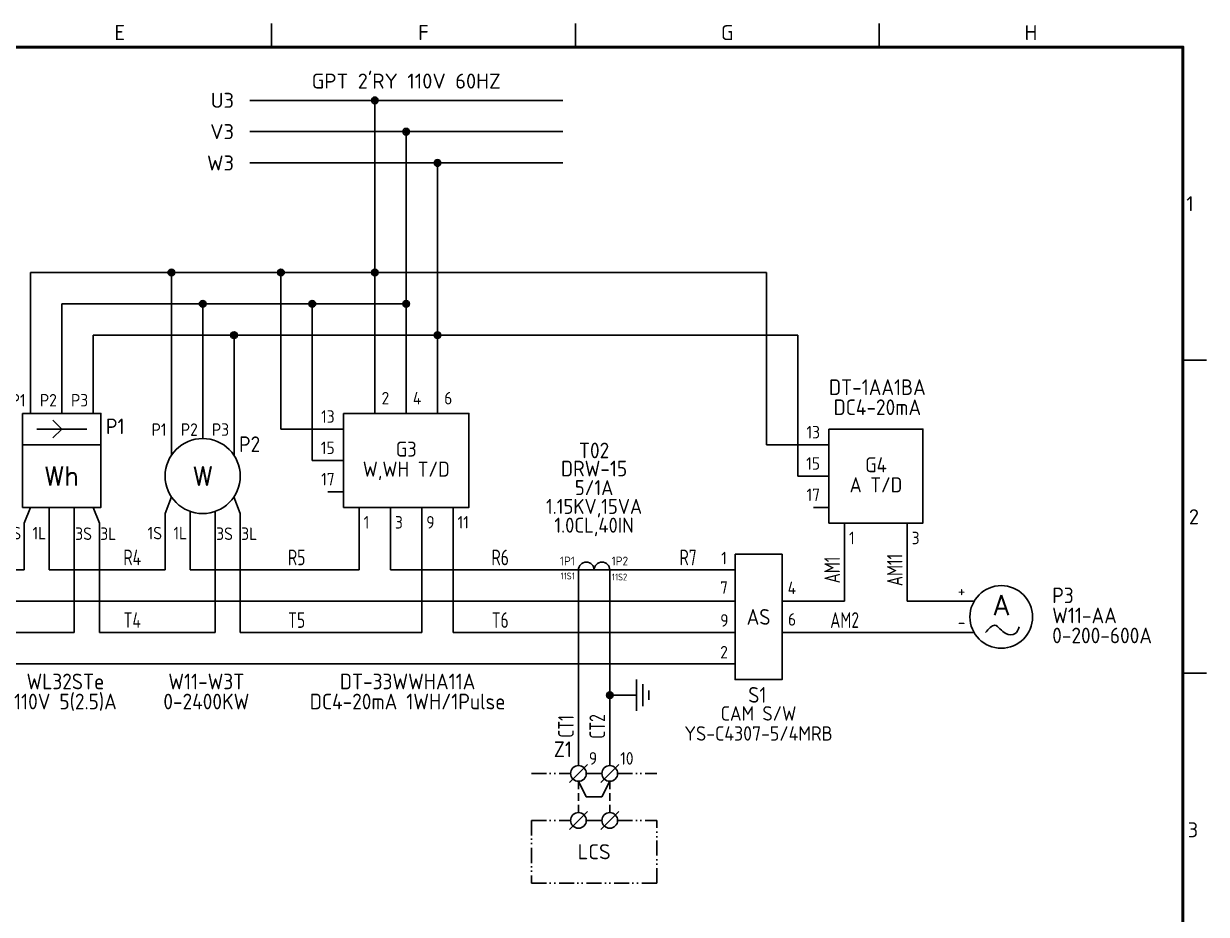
# Model space of a CAD drawing. Header units: millimetres. Extents: x 0 to 556, y 1 to 306.
# Drawn here: x 218.9 to 407.8, y 145 to 287.2 of the extents above; entities that cross this region are included whole.
import ezdxf
from ezdxf.enums import TextEntityAlignment as Align

# ---------------------------------------------------------------- set-up
doc = ezdxf.new("R2010")
doc.units = ezdxf.units.MM
doc.linetypes.add('ACAD_ISO12W100', pattern=[21, 12, -3, 0, -3, 0, -3])
doc.linetypes.add('HIDDEN', pattern=[0.375, 0.25, -0.125])
for name, color, linetype in [('MISC', 7, 'Continuous'), ('Normal Text', 7, 'Continuous'), ('Sheet Line', 3, 'Continuous'), ('Sheet Text', 2, 'Continuous'), ('SYMS', 7, 'Continuous'), ('TAGS', 7, 'Continuous'), ('TERMS', 7, 'Continuous'), ('WIRE(DEFAULT)', 7, 'Continuous'), ('WIRE_RED', 1, 'Continuous'), ('WIREFIXED', 7, 'Continuous')]:
    doc.layers.add(name, color=color, linetype=linetype)
doc.layers.add('Sheet Out Line', color=2, linetype='Continuous', lineweight=50)
doc.styles.add('SIMPLEX', font='simplex')
doc.styles.add('WD', font='ISOCP2.shx')
doc.styles.add('WD_IEC', font='ISOCP2.shx', dxfattribs={"width": 1.1, "height": 2.4, "bigfont": 'whgtxt.shx'})

# ---------------------------------------------------------------- blocks, each defined once
blk = doc.blocks.new('VO71_TDT1')
for p, q in [((-10, 5), (-7.5, 5)), ((-10, 0), (-7.5, 0)), ((-10, -5), (-7.5, -5)), ((-5, -7.5), (-5, -10)), ((5, -7.5), (5, -10))]:
    blk.add_line(p, q)
blk.add_lwpolyline([(-7.5, 7.5), (7.5, 7.5), (7.5, -7.5), (-7.5, -7.5)], close=True)
at = {"style": 'WD_IEC'}
for tag, p in [('RATING11', (0.22, 12.19)), ('RATING1', (0.22, 8.99))]:
    blk.add_attdef(tag, text='', height=2.5, dxfattribs=at).set_placement(p, align=Align.BOTTOM_CENTER)
at = {"linetype": 'Continuous', "style": 'WD'}
for tag, p in [('TERM01', (-8.93, 6.01)), ('TERM02', (-8.93, 1.01)), ('TERM03', (-8.93, -3.99))]:
    blk.add_attdef(tag, text='', height=2, dxfattribs=at).set_placement(p, align=Align.RIGHT)
at = {"style": 'WD', "flags": 1}
for tag, p in [('X4TERM01', (-10, 5)), ('X4TERM02', (-10, 0)), ('X4TERM03', (-10, -5)), ('X8TERM05', (5, -10))]:
    blk.add_attdef(tag, text='', height=0.08, dxfattribs=at).set_placement(p, align=Align.RIGHT)
at = {"style": 'WD'}
for tag, p in [('TAG1', (0, 1.8)), ('RATING12', (0, -1.4))]:
    blk.add_attdef(tag, text='', height=2.4, dxfattribs=at).set_placement(p, align=Align.MIDDLE_CENTER)
at = {"style": 'WD', "flags": 1}
for tag, p, height in [('LOC', (9.21, -2.67), 1), ('INST', (9.23, -1.56), 1), ('CAT', (9.16, -3.84), 1), ('FAMILY', (9.23, -4.99), 1), ('MFG', (9.31, -6.26), 1), ('ASSYCODE', (9.16, -7.35), 1), ('X8TERM04', (-5, -10), 0.08)]:
    blk.add_attdef(tag, p, '', height=height, dxfattribs=at)
at = {"linetype": 'Continuous', "style": 'WD'}
for tag, p in [('TERM04', (-4.3, -10.89)), ('TERM05', (5.7, -10.89))]:
    blk.add_attdef(tag, p, '', height=2, dxfattribs=at)
blk = doc.blocks.new('VHA1_AM1')
blk.add_circle((0, 0), 5)
blk.add_spline([(-2.5, -2.5), (-1.02, -1.33), (0.76, -2.67), (2.2, -2.67), (2.89, -1.58)], degree=3)
at = {"style": 'SIMPLEX'}
blk.add_text('A', height=3.2, dxfattribs=at).set_placement((0, 1.88), align=Align.MIDDLE)
at = {"style": 'WD_IEC'}
for tag, p in [('TERM03', (-1.91, 5.19)), ('TERM04', (3.09, 5.19))]:
    blk.add_attdef(tag, text='', height=2, dxfattribs=at).set_placement(p, align=Align.BOTTOM_LEFT)
for tag, p in [('TERM01', (-5.72, 2.57)), ('TERM06', (6.66, 2.4)), ('TERM02', (-5.72, -2.43)), ('TERM07', (-3.29, -7.14)), ('TERM05', (4.09, -7.49))]:
    blk.add_attdef(tag, text='', height=2, dxfattribs=at).set_placement(p, align=Align.BOTTOM_RIGHT)
at = {"style": 'WD', "flags": 1}
for tag, p in [('X2TERM03', (-2.5, 4.33)), ('X2TERM09', (0, 5)), ('X2TERM04', (2.5, 4.33)), ('X4TERM01', (-4.33, 2.5)), ('X1TERM06', (4.33, 2.5)), ('X4TERM08', (-5, 0)), ('X1TERM12', (5, 0)), ('X4TERM02', (-4.33, -2.5)), ('X1TERM11', (4.33, -2.5)), ('X8TERM07', (-2.5, -4.33)), ('X8TERM10', (0, -5)), ('X1TERM05', (2.5, -4.33))]:
    blk.add_attdef(tag, p, '', height=0.5, dxfattribs=at)
at = {"style": 'WD_IEC'}
for tag, p in [('TAG1', (8.14, 2.19)), ('RATING11', (8.14, -1.01)), ('RATING1', (8.14, -4.21)), ('RATING2', (8.09, -7.41))]:
    blk.add_attdef(tag, p, '', height=2.5, dxfattribs=at)
at = {"style": 'WD_IEC', "flags": 1}
for tag, p in [('INST', (-4.32, -9.29)), ('ASSYCODE', (-4.32, -12.2)), ('LOC', (-4.32, -10.79)), ('FAMILY', (-4.32, -13.7)), ('CAT', (-4.32, -15.2)), ('MFG', (-4.32, -16.56))]:
    blk.add_attdef(tag, text='', height=1, dxfattribs=at).set_placement(p, align=Align.RIGHT)
blk = doc.blocks.new('WD_WNV')
at = {"linetype": 'Continuous', "style": 'WD_IEC', "width": 0.8}
blk.add_attdef('WIRENO', text='', height=2.5, rotation=90, dxfattribs=at).set_placement((-0.75, 0), align=Align.CENTER)
at = {"style": 'WD_IEC', "flags": 1}
for tag, p in [('W08USER', (-1, 0.375)), ('W04USER', (-1, 0.875)), ('W05USER', (-1, 0.75)), ('W09USER', (-1, 0.25)), ('W03USER', (-1, 1)), ('W06USER', (-1, 0.625)), ('W07USER', (-1, 0.5)), ('W02USER', (-1, 1.125)), ('W01USER', (-1, 1.25)), ('W10USER', (-1, 0.125))]:
    blk.add_attdef(tag, text='', height=0.08, dxfattribs=at).set_placement(p, align=Align.CENTER)
blk = doc.blocks.new('VH31_WMT1')
for p, q in [((2.5, 18.32), (2.5, 25)), ((7.5, 21), (7.5, 25)), ((12.5, 18.32), (12.5, 25)), ((1.5, 9), (2.52, 11.66)), ((13.5, 9), (12.48, 11.66)), ((1.5, 9), (1.5, 0)), ((5.5, 9.34), (5.5, 0)), ((9.5, 9.34), (9.5, -10)), ((13.5, 9), (13.5, -10)), ((0, 0), (1.5, 0)), ((5.5, 0), (15, 0)), ((0, -10), (9.5, -10)), ((13.5, -10), (15, -10))]:
    blk.add_line(p, q)
blk.add_circle((7.5, 15), 6)
at = {"style": 'SIMPLEX'}
blk.add_text('W', height=3, dxfattribs=at).set_placement((7.5, 15), align=Align.MIDDLE)
at = {"flags": 1}
for tag, p, height, style in [('X2TERM01', (2.5, 25), 0.08, 'WD'), ('X2TERM02', (7.5, 25), 0.08, 'WD'), ('X2TERM03', (12.5, 25), 0.08, 'WD'), ('INST', (13.88, 23.15), 1, 'WD_IEC'), ('LOC', (13.88, 21.8), 1, 'WD_IEC'), ('X4TERM04', (0, 0), 0.08, 'WD'), ('X1TERM05', (15, 0), 0.08, 'WD'), ('X4TERM06', (0, -10), 0.08, 'WD'), ('X1TERM07', (15, -10), 0.08, 'WD')]:
    blk.add_attdef(tag, p, '', height=height, dxfattribs=dict(at, style=style))
at = {"style": 'WD_IEC'}
for tag, p in [('TERM01', (1.72, 21.42)), ('TERM02', (6.72, 21.42)), ('TERM03', (11.72, 21.42)), ('TERM04', (1.02, 4.89)), ('TERM05', (5.02, 4.89))]:
    blk.add_attdef(tag, text='', height=2, dxfattribs=at).set_placement(p, align=Align.RIGHT)
for tag, p, height in [('TAG1', (13.3, 18.84), 2.5), ('TERM06', (9.65, 4.79), 2), ('TERM07', (13.65, 4.79), 2)]:
    blk.add_attdef(tag, p, '', height=height, dxfattribs=at)
at = {"style": 'WD_IEC', "flags": 1}
for tag, p in [('ASSYCODE', (0.5, 15.89)), ('FAMILY', (0.5, 14.39)), ('CAT', (0.5, 12.89)), ('MFG', (0.5, 11.53))]:
    blk.add_attdef(tag, text='', height=1, dxfattribs=at).set_placement(p, align=Align.RIGHT)
at = {"style": 'WD_IEC'}
for tag, p in [('RATING11', (8.08, -16.56)), ('RATING1', (8.08, -19.76))]:
    blk.add_attdef(tag, text='', height=2.5, dxfattribs=at).set_placement(p, align=Align.TOP_CENTER)
blk = doc.blocks.new('VO71_TDT4')
for p, q in [((-5, 7.5), (-5, 10)), ((0, 7.5), (0, 10)), ((5, 7.5), (5, 10)), ((-12.5, 5), (-10, 5)), ((-12.5, 0), (-10, 0)), ((-12.5, -5), (-10, -5)), ((-7.5, -7.5), (-7.5, -10)), ((-2.5, -7.5), (-2.5, -10)), ((2.5, -7.5), (2.5, -10)), ((7.5, -7.5), (7.5, -10))]:
    blk.add_line(p, q)
blk.add_lwpolyline([(-10, 7.5), (10, 7.5), (10, -7.5), (-10, -7.5)], close=True)
at = {"style": 'WD', "flags": 1}
for tag, p, height in [('X2TERM04', (-5, 10), 0.08), ('X2TERM05', (0, 10), 0.08), ('X2TERM06', (5, 10), 0.08), ('LOC', (11.71, -2.67), 1), ('INST', (11.73, -1.56), 1), ('CAT', (11.66, -3.84), 1), ('FAMILY', (11.73, -4.99), 1), ('MFG', (11.81, -6.26), 1), ('ASSYCODE', (11.66, -7.35), 1), ('X8TERM07', (-7.5, -10), 0.08), ('X8TERM08', (-2.5, -10), 0.08), ('X8TERM09', (2.5, -10), 0.08), ('X8TERM10', (7.5, -10), 0.08)]:
    blk.add_attdef(tag, p, '', height=height, dxfattribs=at)
at = {"linetype": 'Continuous', "style": 'WD'}
for tag, p in [('TERM04', (-3.94, 8.94)), ('TERM05', (1.06, 8.94)), ('TERM06', (6.06, 8.94)), ('TERM07', (-6.8, -10.89)), ('TERM08', (-1.8, -10.89)), ('TERM09', (3.2, -10.89)), ('TERM10', (8.2, -10.89))]:
    blk.add_attdef(tag, p, '', height=2, dxfattribs=at)
for tag, p in [('TERM01', (-11.43, 6.01)), ('TERM02', (-11.43, 1.01)), ('TERM03', (-11.43, -3.99))]:
    blk.add_attdef(tag, text='', height=2, dxfattribs=at).set_placement(p, align=Align.RIGHT)
at = {"style": 'WD', "flags": 1}
for tag, p in [('X4TERM01', (-12.5, 5)), ('X4TERM02', (-12.5, 0)), ('X4TERM03', (-12.5, -5))]:
    blk.add_attdef(tag, text='', height=0.08, dxfattribs=at).set_placement(p, align=Align.RIGHT)
at = {"style": 'WD'}
for tag, p in [('TAG1', (0, 1.8)), ('RATING12', (0, -1.4))]:
    blk.add_attdef(tag, text='', height=2.4, dxfattribs=at).set_placement(p, align=Align.MIDDLE_CENTER)
at = {"style": 'WD_IEC'}
for tag, p in [('RATING11', (0.22, -34.06)), ('RATING1', (0.22, -37.26))]:
    blk.add_attdef(tag, text='', height=2.5, dxfattribs=at).set_placement(p, align=Align.TOP_CENTER)
blk = doc.blocks.new('WDDOT')
for radius in [0.529, 0.33, 0.164]:
    blk.add_circle((0, 0), radius)
blk = doc.blocks.new('Q020501')
for p, q in [((-4, 0), (4, 0)), ((0, 0), (-1.41, 1.41)), ((0, 0), (-1.41, -1.42))]:
    blk.add_line(p, q)
blk = doc.blocks.new('VH51_WHMT1')
for p, q in [((2.5, 30), (2.5, 25)), ((7.5, 30), (7.5, 25)), ((12.5, 30), (12.5, 25)), ((1.5, 7.5), (2.5, 10)), ((5.5, 10), (5.5, 0)), ((9.5, 10), (9.5, -10)), ((13.5, 7.5), (12.5, 10)), ((1.5, 7.5), (1.5, 0)), ((13.5, 7.5), (13.5, -10)), ((0, 0), (1.5, 0)), ((5.5, 0), (15, 0)), ((9.5, -10), (0, -10)), ((13.5, -10), (15, -10))]:
    blk.add_line(p, q)
for points in [[(1.25, 25), (1.25, 20), (13.75, 20), (13.75, 25)], [(1.25, 20), (1.25, 10), (13.75, 10), (13.75, 20)]]:
    blk.add_lwpolyline(points, close=True)
at = {"layer": 'SYMS'}
blk.add_blockref('Q020501', (7.5, 22.5), dxfattribs=at)
at = {"style": 'SIMPLEX'}
blk.add_text('Wh', height=3, dxfattribs=at).set_placement((7.5, 15), align=Align.MIDDLE)
at = {"flags": 1}
for tag, p, height, style in [('X2TERM01', (2.5, 30), 0.08, 'WD'), ('X2TERM02', (7.5, 30), 0.08, 'WD'), ('X2TERM03', (12.5, 30), 0.08, 'WD'), ('INST', (15.13, 26), 1, 'WD_IEC'), ('LOC', (15.13, 24.65), 1, 'WD_IEC'), ('X4TERM04', (0, 0), 0.08, 'WD'), ('X1TERM05', (15, 0), 0.08, 'WD'), ('X4TERM06', (0, -10), 0.08, 'WD'), ('X1TERM07', (15, -10), 0.08, 'WD')]:
    blk.add_attdef(tag, p, '', height=height, dxfattribs=dict(at, style=style))
at = {"style": 'WD_IEC'}
for tag, p in [('TERM01', (1.72, 26.11)), ('TERM02', (6.72, 26.11)), ('TERM03', (11.72, 26.11)), ('TERM04', (1.02, 4.89)), ('TERM05', (5.02, 4.89))]:
    blk.add_attdef(tag, text='', height=2, dxfattribs=at).set_placement(p, align=Align.RIGHT)
for tag, p, height in [('TAG1', (14.55, 21.69), 2.5), ('TERM06', (9.65, 4.79), 2), ('TERM07', (13.65, 4.79), 2)]:
    blk.add_attdef(tag, p, '', height=height, dxfattribs=at)
at = {"style": 'WD_IEC', "flags": 1}
for tag, p in [('ASSYCODE', (-0.04, 15.09)), ('FAMILY', (-0.04, 13.59)), ('MFG', (-0.04, 10.72)), ('CAT', (-0.04, 12.09))]:
    blk.add_attdef(tag, text='', height=1, dxfattribs=at).set_placement(p, align=Align.RIGHT)
at = {"style": 'WD_IEC'}
for tag, p in [('RATING11', (8.08, -16.56)), ('RATING1', (8.08, -19.76)), ('RATING2', (8.08, -22.96))]:
    blk.add_attdef(tag, text='', height=2.5, dxfattribs=at).set_placement(p, align=Align.TOP_CENTER)
blk = doc.blocks.new('WD_WNH')
at = {"linetype": 'Continuous', "style": 'WD_IEC', "width": 0.8}
blk.add_attdef('WIRENO', text='', height=2.5, dxfattribs=at).set_placement((0, 0.75), align=Align.CENTER)
at = {"style": 'WD_IEC', "flags": 1}
for tag, p in [('W08USER', (0, 0.375)), ('W04USER', (0, 0.875)), ('W05USER', (0, 0.75)), ('W09USER', (0, 0.25)), ('W03USER', (0, 1)), ('W06USER', (0, 0.625)), ('W07USER', (0, 0.5)), ('W02USER', (0, 1.125)), ('W01USER', (0, 1.25)), ('W10USER', (0, 0.125))]:
    blk.add_attdef(tag, text='', height=0.08, dxfattribs=at).set_placement(p, align=Align.CENTER)
blk = doc.blocks.new('HDA1_CT1')
for p, q in [((-5, 0), (5, 0)), ((2.5, 0), (2.5, -2.5))]:
    blk.add_line(p, q)
for centre in [(-1.25, 0), (1.25, 0)]:
    blk.add_arc(centre, 1.25, 0, 180)
at = {"layer": 'SYMS'}
blk.add_line((-2.5, -2.5), (-2.5, 0), dxfattribs=at)
at = {"style": 'WD_IEC'}
for tag, height, p in [('TAG1', 2.5, (-0.01, 17.84)), ('RATING11', 2.5, (-0.01, 14.95)), ('RATING1', 2.4, (-0.01, 11.95)), ('RATING2', 2.4, (-0.01, 8.95)), ('RATING3', 2.4, (-0.01, 5.95)), ('RATING4', 2.4, (-0.01, 2.95))]:
    blk.add_attdef(tag, text='', height=height, dxfattribs=at).set_placement(p, align=Align.CENTER)
at = {"flags": 1}
for tag, p, height, style in [('INST', (9.44, 7.12), 1, 'WD_IEC'), ('LOC', (9.33, 5.86), 1, 'WD_IEC'), ('FAMILY', (9.34, 4.5), 1, 'WD_IEC'), ('CAT', (9.38, 3.25), 1, 'WD_IEC'), ('MFG', (9.32, 2), 1, 'WD_IEC'), ('X4TERM01', (-5, 0), 0.08, 'WD'), ('X1TERM02', (5, 0), 0.08, 'WD'), ('ASSYCODE', (9.19, 0.68), 1, 'WD_IEC'), ('X4TERM03', (-2.5, -2.5), 0.08, 'WD'), ('X1TERM04', (2.5, -2.5), 0.08, 'WD')]:
    blk.add_attdef(tag, p, '', height=height, dxfattribs=dict(at, style=style))
at = {"style": 'WD_IEC', "width": 1.05}
blk.add_attdef('TERM01', text='', height=1.4, dxfattribs=at).set_placement((-3.06, 0.31), align=Align.BOTTOM_RIGHT)
blk.add_attdef('TERM02', text='', height=1.4, dxfattribs=at).set_placement((2.78, 0.31), align=Align.BOTTOM_LEFT)
at = {"style": 'WD_IEC'}
blk.add_attdef('TERM03', text='', height=1.1, dxfattribs=at).set_placement((-3.09, -0.42), align=Align.TOP_RIGHT)
blk.add_attdef('TERM04', text='', height=1.1, dxfattribs=at).set_placement((2.84, -0.58), align=Align.TOP_LEFT)
blk = doc.blocks.new('HGND2')
at = {"color": 3}
for p, q in [((1.75, -2.5), (1.75, 2.5)), ((0, 0), (1.75, 0)), ((2.75, -1.75), (2.75, 1.75)), ((3.75, -0.75), (3.75, 0.75))]:
    blk.add_line(p, q, dxfattribs=at)
at = {"style": 'WD_IEC'}
for tag, p in [('INST', (10.12, 7)), ('LOC', (10.12, 3.5))]:
    blk.add_attdef(tag, text='', height=2.5, dxfattribs=at).set_placement(p, align=Align.RIGHT)
at = {"color": 3, "style": 'WD_IEC', "flags": 1}
blk.add_attdef('TAG1', (4, 0.13), '', height=2.4, dxfattribs=at)
at = {"style": 'WD_IEC', "flags": 1}
blk.add_attdef('X4TERM01', (0, 0), '', height=0.32, dxfattribs=at)
blk = doc.blocks.new('HT0W_TB1')
blk.add_circle((0, 0), 1.25)
at = {"layer": 'SYMS'}
blk.add_line((-1.44, -1.44), (1.44, 1.44), dxfattribs=at)
at = {"style": 'WD_IEC', "flags": 1}
for tag, p in [('INST', (-1.04, 7.87)), ('LOC', (-1.04, 4.87))]:
    blk.add_attdef(tag, text='', height=2.5, dxfattribs=at).set_placement(p, align=Align.BOTTOM_RIGHT)
at = {"style": 'WD_IEC'}
blk.add_attdef('TAGSTRIP', text='', height=2.5, dxfattribs=at).set_placement((-1.04, 1.87), align=Align.BOTTOM_RIGHT)
blk.add_attdef('TERM01', text='', height=2, dxfattribs=at).set_placement((1.66, 0.81), align=Align.BOTTOM_LEFT)
at = {"flags": 1}
for tag, p, height, style in [('X4LINK', (-1.25, 0), 0.01, 'WD'), ('X4TERM01', (-1.25, 0), 0.25, 'WD_IEC'), ('STRIPSEQ', (-0.02, -0.02), 0.025, 'WD_IEC'), ('X2TERM01', (0, 1.25), 0.25, 'WD_IEC'), ('X1LINK', (1.25, 0), 0.01, 'WD'), ('X1TERM01', (1.25, 0), 0.25, 'WD_IEC'), ('LINKTERM', (-0.02, -0.06), 0.025, 'WD_IEC'), ('X8TERM01', (0, -1.25), 0.25, 'WD_IEC')]:
    blk.add_attdef(tag, p, '', height=height, dxfattribs=dict(at, style=style))
at = {"style": 'WD_IEC', "flags": 1}
for tag, height, p in [('CAT', 1, (-1.95, -2.37)), ('MFG', 1, (-2.09, -3.63)), ('DESC1', 2, (-1.78, -7.62)), ('ASSYCODE', 1, (-2.04, -4.92)), ('DESC2', 2, (-1.78, -10.06)), ('DESC3', 2, (-1.78, -12.55))]:
    blk.add_attdef(tag, text='', height=height, dxfattribs=at).set_placement(p, align=Align.RIGHT)
blk = doc.blocks.new('HT0_TB1')
blk.add_circle((0, 0), 1.25)
at = {"layer": 'SYMS'}
blk.add_line((-1.44, -1.44), (1.44, 1.44), dxfattribs=at)
at = {"flags": 1}
for tag, p, height, style in [('X4LINK', (-1.25, 0), 0.01, 'WD'), ('X4TERM01', (-1.25, 0), 0.25, 'WD_IEC'), ('X2TERM01', (0, 1.25), 0.25, 'WD_IEC'), ('X1LINK', (1.25, 0), 0.01, 'WD'), ('X1TERM01', (1.25, 0), 0.25, 'WD_IEC'), ('X8TERM01', (0, -1.25), 0.25, 'WD_IEC')]:
    blk.add_attdef(tag, p, '', height=height, dxfattribs=dict(at, style=style))
blk = doc.blocks.new('HP31_CS6')
for p, q in [((2.5, 0), (0, 0)), ((2.5, -5), (0, -5)), ((10, -5), (12.5, -5)), ((2.5, -10), (0, -10)), ((10, -10), (12.5, -10)), ((2.5, -15), (0, -15))]:
    blk.add_line(p, q)
blk.add_lwpolyline([(2.5, 2.5), (10, 2.5), (10, -17.5), (2.5, -17.5)], close=True)
at = {"linetype": 'Continuous', "style": 'WD'}
for tag, p in [('TERM01', (1.18, 0.91)), ('TERM02', (1.36, -3.81)), ('TERM03', (1.46, -9.06)), ('TERM04', (1.36, -14.13))]:
    blk.add_attdef(tag, text='', height=2, dxfattribs=at).set_placement(p, align=Align.RIGHT)
at = {"style": 'WD', "flags": 1}
for tag, p, height in [('X4TERM01', (0, 0), 0.08), ('X4TERM02', (0, -5), 0.08), ('X1TERM05', (12.5, -5), 0.08), ('X4TERM03', (0, -10), 0.08), ('X1TERM06', (12.5, -10), 0.08), ('X4TERM04', (0, -15), 0.08), ('INST', (14.71, -16.93), 1), ('LOC', (14.57, -18.29), 1), ('CAT', (14.61, -19.58), 1), ('FAMILY', (14.61, -20.82), 1), ('ASSYCODE', (14.37, -23.52), 1), ('MFG', (14.4, -22.16), 1)]:
    blk.add_attdef(tag, p, '', height=height, dxfattribs=at)
at = {"linetype": 'Continuous', "style": 'WD'}
for tag, p in [('TERM05', (10.9, -3.86)), ('TERM06', (10.95, -8.89))]:
    blk.add_attdef(tag, p, '', height=2, dxfattribs=at)
at = {"style": 'WD_IEC'}
blk.add_attdef('TEXT1', text='', height=2.5, dxfattribs=at).set_placement((6.25, -7.5), align=Align.MIDDLE)
blk.add_attdef('TAG1', text='', height=2.5, dxfattribs=at).set_placement((6.06, -19.95), align=Align.MIDDLE_CENTER)
for tag, p in [('RATING12', (6.25, -21.76)), ('RATING11', (6.25, -24.96))]:
    blk.add_attdef(tag, text='', height=2.3, dxfattribs=at).set_placement(p, align=Align.TOP_CENTER)
blk = doc.blocks.new('LSSA3')
at = {"layer": 'Sheet Line'}
for p, q in [((258.5, 283.5), (258.5, 287.25)), ((307, 283.5), (307, 287.25)), ((355.5, 283.5), (355.5, 287.25)), ((404, 233.5), (407.75, 233.5)), ((404, 183.5), (407.75, 183.5))]:
    blk.add_line(p, q, dxfattribs=at)
at = {"layer": 'Sheet Out Line'}
blk.add_lwpolyline([(16, 6.5), (404, 6.5), (404, 283.5), (16, 283.5)], close=True, dxfattribs=at)
at = {"style": 'WD_IEC', "width": 1.1}
for tag, height, p in [('DESC4', 2.4, (57.5, 39.5)), ('CUSTOMERS31', 3.8, (219, 38)), ('TITLE1', 3.6, (333, 37.5)), ('CUSTOMERS21', 3.8, (219, 35.25)), ('DESC3', 2.4, (57.5, 33.5)), ('CUSTOMERS32', 3.8, (219, 32.5)), ('TITLE2', 3.6, (333, 32.5)), ('CUSTOMERS22', 3.8, (219, 29.75)), ('RN', 3.5, (398, 28.75)), ('DESC2', 2.4, (57.5, 27.5)), ('CUSTOMERS33', 3.8, (219, 27)), ('TITLE3', 3.6, (333, 27.5)), ('DESC1', 2.4, (57.5, 21.5)), ('FILE', 2.4, (314, 18.5)), ('WORKNO', 3.5, (365.5, 18.5)), ('DESC0', 2.4, (57.5, 15.5)), ('SHN', 2.4, (395, 12)), ('TSH', 2.4, (401, 9))]:
    blk.add_attdef(tag, text='', height=height, dxfattribs=at).set_placement(p, align=Align.MIDDLE_CENTER)
at = {"style": 'WD_IEC'}
for tag, p in [('DATE4', (96.5, 39.5)), ('DRWN4', (111.5, 39.5)), ('DSGN4', (126.5, 39.5)), ('CHKD4', (141.5, 39.5)), ('APPD4', (156.5, 39.5)), ('DATE3', (96.5, 33.5)), ('DRWN3', (111.5, 33.5)), ('DSGN3', (126.5, 33.5)), ('CHKD3', (141.5, 33.5)), ('APPD3', (156.5, 33.5)), ('DATE2', (96.5, 27.5)), ('DRWN2', (111.5, 27.5)), ('DSGN2', (126.5, 27.5)), ('CHKD2', (141.5, 27.5)), ('APPD2', (156.5, 27.5)), ('DATE1', (96.5, 21.5)), ('DRWN1', (111.5, 21.5)), ('DSGN1', (126.5, 21.5)), ('CHKD1', (141.5, 21.5)), ('APPD1', (156.5, 21.5)), ('DATE0', (96.5, 15.5)), ('DRWN0', (111.5, 15.5)), ('DSGN0', (126.5, 15.5)), ('CHKD0', (141.5, 15.5)), ('APPD0', (156.5, 15.5))]:
    blk.add_attdef(tag, text='', height=2.4, dxfattribs=at).set_placement(p, align=Align.MIDDLE_CENTER)
at = {"style": 'WD_IEC', "width": 1.1}
for tag, p in [('DWG1ST', (345, 10.5)), ('DWGNO', (373.49, 10.5))]:
    blk.add_attdef(tag, text='', height=3.5, dxfattribs=at).set_placement(p, align=Align.MIDDLE_LEFT)
at = {"style": 'WD_IEC', "width": 1.1, "flags": 9}
blk.add_attdef('WD_TB', (0, 0), '', height=2.4, dxfattribs=at)
at = {"layer": 'Sheet Text', "style": 'WD_IEC', "width": 1.1}
for s, p in [('E', (234.25, 284.62)), ('F', (282.75, 284.62)), ('G', (331.25, 284.62)), ('H', (379.75, 284.62))]:
    blk.add_text(s, height=2.4, dxfattribs=at).set_placement(p, align=Align.CENTER)
for s, p in [('1', (405.73, 258.5)), ('2', (406.58, 208.5)), ('3', (406.45, 158.5))]:
    blk.add_text(s, height=2.4, dxfattribs=at).set_placement(p, align=Align.MIDDLE_RIGHT)

msp = doc.modelspace()

# ---------------------------------------------------------------- linework, layer by layer
at = {"linetype": 'HIDDEN', "ltscale": 5}
for p, q in [((307.5, 166.25), (307.5, 161.25)), ((312.5, 166.25), (312.5, 161.25))]:
    msp.add_line(p, q, dxfattribs=at)
for p, q in [((307.5, 166.25), (308.75, 163.75)), ((312.5, 166.25), (311.25, 163.75))]:
    msp.add_line(p, q)
at = {"layer": 'Normal Text', "linetype": 'ACAD_ISO12W100', "ltscale": 0.2}
for p, q in [((300, 167.5), (306.25, 167.5)), ((308.75, 167.5), (311.25, 167.5)), ((313.75, 167.5), (320, 167.5)), ((300, 160), (306.25, 160)), ((300, 160), (300, 150)), ((308.75, 160), (311.25, 160)), ((313.75, 160), (320, 160)), ((320, 150), (320, 160)), ((300, 150), (320, 150))]:
    msp.add_line(p, q, dxfattribs=at)
at = {"layer": 'Normal Text'}
msp.add_line((308.75, 163.75), (311.25, 163.75), dxfattribs=at)
at = {"layer": 'WIRE(DEFAULT)'}
for p, q in [((345, 215), (342.5, 215)), ((272.5, 207.5), (272.5, 200)), ((277.5, 207.5), (277.5, 200)), ((282.5, 207.5), (282.5, 190)), ((287.5, 207.5), (287.5, 190)), ((350, 205), (350, 195)), ((360, 205), (360, 195)), ((232.5, 200), (240, 200)), ((255, 200), (272.5, 200)), ((277.5, 200), (305, 200)), ((315, 200), (330, 200)), ((307.5, 197.5), (307.5, 168.75)), ((312.5, 197.5), (312.5, 197.5)), ((312.5, 197.5), (312.5, 168.75)), ((175, 195), (330, 195)), ((350, 195), (342.5, 195)), ((360, 195), (370.67, 195)), ((232.5, 190), (240, 190)), ((255, 190), (282.5, 190)), ((287.5, 190), (330, 190)), ((342.5, 190), (370.67, 190)), ((110, 185), (330, 185)), ((312.5, 180), (315, 180))]:
    msp.add_line(p, q, dxfattribs=at)
at = {"layer": 'WIRE_RED'}
for p, q in [((255, 275), (305, 275)), ((275, 247.5), (275, 275)), ((255, 270), (305, 270)), ((280, 242.5), (280, 270)), ((255, 265), (305, 265)), ((285, 237.5), (285, 265)), ((220, 230), (220, 247.5)), ((220, 247.5), (242.5, 247.5)), ((242.5, 225), (242.5, 247.5)), ((242.5, 247.5), (275, 247.5)), ((260, 222.5), (260, 247.5)), ((337.5, 247.5), (275, 247.5)), ((275, 227.5), (275, 247.5)), ((337.5, 220), (337.5, 247.5)), ((225, 230), (225, 242.5)), ((225, 242.5), (247.5, 242.5)), ((247.5, 225), (247.5, 242.5)), ((247.5, 242.5), (280, 242.5)), ((265, 217.5), (265, 242.5)), ((280, 227.5), (280, 242.5)), ((230, 230), (230, 237.5)), ((230, 237.5), (252.5, 237.5)), ((252.5, 225), (252.5, 237.5)), ((252.5, 237.5), (285, 237.5)), ((342.5, 237.5), (285, 237.5)), ((285, 227.5), (285, 237.5)), ((342.5, 215), (342.5, 237.5)), ((267.5, 222.5), (260, 222.5)), ((345, 220), (337.5, 220)), ((267.5, 217.5), (265, 217.5))]:
    msp.add_line(p, q, dxfattribs=at)

# ---------------------------------------------------------------- block references
at = {"layer": 'SYMS'}
for name, p in [('LSSA3', (0, 0)), ('WDDOT', (275, 275)), ('WDDOT', (280, 270)), ('WDDOT', (285, 265)), ('WDDOT', (242.5, 247.5)), ('WDDOT', (260, 247.5)), ('WDDOT', (275, 247.5)), ('WDDOT', (247.5, 242.5)), ('WDDOT', (265, 242.5)), ('WDDOT', (280, 242.5)), ('WDDOT', (252.5, 237.5)), ('WDDOT', (285, 237.5)), ('HGND2', (315, 180)), ('WDDOT', (312.5, 180)), ('HT0_TB1', (307.5, 160)), ('HT0_TB1', (312.5, 160))]:
    msp.add_blockref(name, p, dxfattribs=at)
at = {"layer": 'SYMS', "linetype": 'Continuous'}
ref = msp.add_blockref('VO71_TDT1', (355, 215), dxfattribs=at)
ref.add_attrib('TERM05', '3', (360.7, 204.11), dxfattribs={"layer": 'TERMS', "linetype": 'Continuous', "height": 2, "style": 'WD'})
ref.add_attrib('TERM04', '1', (350.7, 204.11), dxfattribs={"layer": 'TERMS', "linetype": 'Continuous', "height": 2, "style": 'WD'})
ref.add_attrib('RATING1', 'DC4-20mA', dxfattribs={"layer": 'MISC', "height": 2.5, "style": 'WD_IEC'}).set_placement((355.22, 223.99), align=Align.BOTTOM_CENTER)
ref.add_attrib('RATING11', 'DT-1AA1BA', dxfattribs={"layer": 'MISC', "height": 2.5, "style": 'WD_IEC'}).set_placement((355.22, 227.19), align=Align.BOTTOM_CENTER)
ref.add_attrib('TAG1', 'G4', dxfattribs={"layer": 'TAGS', "height": 2.4, "style": 'WD'}).set_placement((355, 216.8), align=Align.MIDDLE_CENTER)
ref.add_attrib('RATING12', 'A T/D', dxfattribs={"layer": 'MISC', "height": 2.4, "style": 'WD'}).set_placement((355, 213.6), align=Align.MIDDLE_CENTER)
ref.add_attrib('TERM03', '17', dxfattribs={"layer": 'TERMS', "linetype": 'Continuous', "height": 2, "style": 'WD'}).set_placement((346.07, 211.01), align=Align.RIGHT)
ref.add_attrib('TERM02', '15', dxfattribs={"layer": 'TERMS', "linetype": 'Continuous', "height": 2, "style": 'WD'}).set_placement((346.07, 216.01), align=Align.RIGHT)
ref.add_attrib('TERM01', '13', dxfattribs={"layer": 'TERMS', "linetype": 'Continuous', "height": 2, "style": 'WD'}).set_placement((346.07, 221.01), align=Align.RIGHT)
at = {"layer": 'SYMS'}
ref = msp.add_blockref('VH51_WHMT1', (217.5, 200), dxfattribs=at)
ref.add_attrib('TERM06', '3S', (227.15, 204.79), dxfattribs={"layer": 'TERMS', "height": 2, "style": 'WD_IEC'})
ref.add_attrib('TERM07', '3L', (231.15, 204.79), dxfattribs={"layer": 'TERMS', "height": 2, "style": 'WD_IEC'})
ref.add_attrib('TERM05', '1L', dxfattribs={"layer": 'TERMS', "height": 2, "style": 'WD_IEC'}).set_placement((222.52, 204.89), align=Align.RIGHT)
ref.add_attrib('TERM04', '1S', dxfattribs={"layer": 'TERMS', "height": 2, "style": 'WD_IEC'}).set_placement((218.52, 204.89), align=Align.RIGHT)
ref.add_attrib('TERM03', 'P3', dxfattribs={"layer": 'TERMS', "height": 2, "style": 'WD_IEC'}).set_placement((229.22, 226.11), align=Align.RIGHT)
ref.add_attrib('TERM02', 'P2', dxfattribs={"layer": 'TERMS', "height": 2, "style": 'WD_IEC'}).set_placement((224.22, 226.11), align=Align.RIGHT)
ref.add_attrib('TERM01', 'P1', dxfattribs={"layer": 'TERMS', "height": 2, "style": 'WD_IEC'}).set_placement((219.22, 226.11), align=Align.RIGHT)
ref.add_attrib('RATING1', '110V 5(2.5)A', dxfattribs={"layer": 'MISC', "height": 2.5, "style": 'WD_IEC'}).set_placement((225.58, 180.24), align=Align.TOP_CENTER)
ref.add_attrib('RATING11', 'WL32STe', dxfattribs={"layer": 'MISC', "height": 2.5, "style": 'WD_IEC'}).set_placement((225.58, 183.44), align=Align.TOP_CENTER)
ref.add_attrib('TAG1', 'P1', (232.05, 221.69), dxfattribs={"layer": 'TAGS', "height": 2.5, "style": 'WD_IEC'})
ref = msp.add_blockref('VO71_TDT4', (280, 217.5), dxfattribs=at)
ref.add_attrib('TERM06', '6', (286.06, 226.44), dxfattribs={"layer": 'TERMS', "linetype": 'Continuous', "height": 2, "style": 'WD'})
ref.add_attrib('TERM05', '4', (281.06, 226.44), dxfattribs={"layer": 'TERMS', "linetype": 'Continuous', "height": 2, "style": 'WD'})
ref.add_attrib('TERM04', '2', (276.06, 226.44), dxfattribs={"layer": 'TERMS', "linetype": 'Continuous', "height": 2, "style": 'WD'})
ref.add_attrib('RATING1', 'DC4-20mA 1WH/1Pulse', dxfattribs={"layer": 'MISC', "height": 2.5, "style": 'WD_IEC'}).set_placement((280.22, 180.24), align=Align.TOP_CENTER)
ref.add_attrib('RATING11', 'DT-33WWHA11A', dxfattribs={"layer": 'MISC', "height": 2.5, "style": 'WD_IEC'}).set_placement((280.22, 183.44), align=Align.TOP_CENTER)
ref.add_attrib('TERM10', '11', (288.2, 206.61), dxfattribs={"layer": 'TERMS', "linetype": 'Continuous', "height": 2, "style": 'WD'})
ref.add_attrib('TERM09', '9', (283.2, 206.61), dxfattribs={"layer": 'TERMS', "linetype": 'Continuous', "height": 2, "style": 'WD'})
ref.add_attrib('TERM08', '3', (278.2, 206.61), dxfattribs={"layer": 'TERMS', "linetype": 'Continuous', "height": 2, "style": 'WD'})
ref.add_attrib('TERM07', '1', (273.2, 206.61), dxfattribs={"layer": 'TERMS', "linetype": 'Continuous', "height": 2, "style": 'WD'})
ref.add_attrib('TAG1', 'G3', dxfattribs={"layer": 'TAGS', "height": 2.4, "style": 'WD'}).set_placement((280, 219.3), align=Align.MIDDLE_CENTER)
ref.add_attrib('RATING12', 'W,WH T/D', dxfattribs={"layer": 'MISC', "height": 2.4, "style": 'WD'}).set_placement((280, 216.1), align=Align.MIDDLE_CENTER)
ref.add_attrib('TERM03', '17', dxfattribs={"layer": 'TERMS', "linetype": 'Continuous', "height": 2, "style": 'WD'}).set_placement((268.57, 213.51), align=Align.RIGHT)
ref.add_attrib('TERM02', '15', dxfattribs={"layer": 'TERMS', "linetype": 'Continuous', "height": 2, "style": 'WD'}).set_placement((268.57, 218.51), align=Align.RIGHT)
ref.add_attrib('TERM01', '13', dxfattribs={"layer": 'TERMS', "linetype": 'Continuous', "height": 2, "style": 'WD'}).set_placement((268.57, 223.51), align=Align.RIGHT)
ref = msp.add_blockref('VH31_WMT1', (240, 200), dxfattribs=at)
ref.add_attrib('RATING1', '0-2400KW', dxfattribs={"layer": 'MISC', "height": 2.5, "style": 'WD_IEC'}).set_placement((248.08, 180.24), align=Align.TOP_CENTER)
ref.add_attrib('RATING11', 'W11-W3T', dxfattribs={"layer": 'MISC', "height": 2.5, "style": 'WD_IEC'}).set_placement((248.08, 183.44), align=Align.TOP_CENTER)
ref.add_attrib('TERM06', '3S', (249.65, 204.79), dxfattribs={"layer": 'TERMS', "height": 2, "style": 'WD_IEC'})
ref.add_attrib('TERM07', '3L', (253.65, 204.79), dxfattribs={"layer": 'TERMS', "height": 2, "style": 'WD_IEC'})
ref.add_attrib('TERM05', '1L', dxfattribs={"layer": 'TERMS', "height": 2, "style": 'WD_IEC'}).set_placement((245.02, 204.89), align=Align.RIGHT)
ref.add_attrib('TERM04', '1S', dxfattribs={"layer": 'TERMS', "height": 2, "style": 'WD_IEC'}).set_placement((241.02, 204.89), align=Align.RIGHT)
ref.add_attrib('TERM03', 'P3', dxfattribs={"layer": 'TERMS', "height": 2, "style": 'WD_IEC'}).set_placement((251.72, 221.42), align=Align.RIGHT)
ref.add_attrib('TERM02', 'P2', dxfattribs={"layer": 'TERMS', "height": 2, "style": 'WD_IEC'}).set_placement((246.72, 221.42), align=Align.RIGHT)
ref.add_attrib('TERM01', 'P1', dxfattribs={"layer": 'TERMS', "height": 2, "style": 'WD_IEC'}).set_placement((241.72, 221.42), align=Align.RIGHT)
ref.add_attrib('TAG1', 'P2', (253.3, 218.84), dxfattribs={"layer": 'TAGS', "height": 2.5, "style": 'WD_IEC'})
ref = msp.add_blockref('HDA1_CT1', (310, 200), dxfattribs=at)
ref.add_attrib('TERM01', '1P1', dxfattribs={"layer": 'TERMS', "height": 1.4, "style": 'WD_IEC', "width": 1.05}).set_placement((306.94, 200.31), align=Align.BOTTOM_RIGHT)
ref.add_attrib('TERM02', '1P2', dxfattribs={"layer": 'TERMS', "height": 1.4, "style": 'WD_IEC', "width": 1.05}).set_placement((312.78, 200.31), align=Align.BOTTOM_LEFT)
ref.add_attrib('TERM03', '11S1', dxfattribs={"layer": 'TERMS', "height": 1.1, "style": 'WD_IEC'}).set_placement((306.91, 199.58), align=Align.TOP_RIGHT)
ref.add_attrib('TERM04', '11S2', dxfattribs={"layer": 'TERMS', "height": 1.1, "style": 'WD_IEC'}).set_placement((312.84, 199.42), align=Align.TOP_LEFT)
ref.add_attrib('RATING11', 'DRW-15', dxfattribs={"layer": 'MISC', "height": 2.5, "style": 'WD_IEC'}).set_placement((309.99, 214.95), align=Align.CENTER)
ref.add_attrib('RATING1', '5/1A', dxfattribs={"layer": 'MISC', "height": 2.4, "style": 'WD_IEC'}).set_placement((309.99, 211.95), align=Align.CENTER)
ref.add_attrib('RATING2', '1.15KV,15VA', dxfattribs={"layer": 'MISC', "height": 2.4, "style": 'WD_IEC'}).set_placement((309.99, 208.95), align=Align.CENTER)
ref.add_attrib('RATING3', '1.0CL,40IN', dxfattribs={"layer": 'MISC', "height": 2.4, "style": 'WD_IEC'}).set_placement((309.99, 205.95), align=Align.CENTER)
ref.add_attrib('TAG1', 'T02', dxfattribs={"layer": 'TAGS', "height": 2.5, "style": 'WD_IEC'}).set_placement((309.99, 217.84), align=Align.CENTER)
ref = msp.add_blockref('HP31_CS6', (330, 200), dxfattribs=at)
ref.add_attrib('RATING11', 'YS-C4307-5/4MRB', dxfattribs={"layer": 'MISC', "height": 2.3, "style": 'WD_IEC'}).set_placement((336.25, 175.04), align=Align.TOP_CENTER)
ref.add_attrib('RATING12', 'CAM S/W', dxfattribs={"layer": 'MISC', "height": 2.3, "style": 'WD_IEC'}).set_placement((336.25, 178.24), align=Align.TOP_CENTER)
ref.add_attrib('TERM06', '6', (340.95, 191.11), dxfattribs={"layer": 'TERMS', "linetype": 'Continuous', "height": 2, "style": 'WD'})
ref.add_attrib('TERM05', '4', (340.9, 196.14), dxfattribs={"layer": 'TERMS', "linetype": 'Continuous', "height": 2, "style": 'WD'})
ref.add_attrib('TERM04', '2', dxfattribs={"layer": 'TERMS', "linetype": 'Continuous', "height": 2, "style": 'WD'}).set_placement((331.36, 185.87), align=Align.RIGHT)
ref.add_attrib('TERM03', '9', dxfattribs={"layer": 'TERMS', "linetype": 'Continuous', "height": 2, "style": 'WD'}).set_placement((331.46, 190.94), align=Align.RIGHT)
ref.add_attrib('TERM02', '7', dxfattribs={"layer": 'TERMS', "linetype": 'Continuous', "height": 2, "style": 'WD'}).set_placement((331.36, 196.19), align=Align.RIGHT)
ref.add_attrib('TERM01', '1', dxfattribs={"layer": 'TERMS', "linetype": 'Continuous', "height": 2, "style": 'WD'}).set_placement((331.18, 200.91), align=Align.RIGHT)
ref.add_attrib('TAG1', 'S1', dxfattribs={"layer": 'TAGS', "height": 2.5, "style": 'WD_IEC'}).set_placement((336.06, 180.05), align=Align.MIDDLE_CENTER)
ref.add_attrib('TEXT1', 'AS', dxfattribs={"layer": 'MISC', "height": 2.5, "style": 'WD_IEC'}).set_placement((336.25, 192.5), align=Align.MIDDLE)
at = {"layer": 'SYMS', "linetype": 'Continuous'}
ref = msp.add_blockref('VHA1_AM1', (375, 192.5), dxfattribs=at)
ref.add_attrib('TERM02', '-', dxfattribs={"layer": 'TERMS', "height": 2, "style": 'WD_IEC'}).set_placement((369.28, 190.07), align=Align.BOTTOM_RIGHT)
ref.add_attrib('TERM01', '+', dxfattribs={"layer": 'TERMS', "height": 2, "style": 'WD_IEC'}).set_placement((369.28, 195.07), align=Align.BOTTOM_RIGHT)
ref.add_attrib('RATING1', '0-200-600A', (383.14, 188.29), dxfattribs={"layer": 'MISC', "height": 2.5, "style": 'WD_IEC'})
ref.add_attrib('RATING11', 'W11-AA', (383.14, 191.49), dxfattribs={"layer": 'MISC', "height": 2.5, "style": 'WD_IEC'})
ref.add_attrib('TAG1', 'P3', (383.14, 194.69), dxfattribs={"layer": 'TAGS', "height": 2.5, "style": 'WD_IEC'})
at = {"layer": 'SYMS'}
ref = msp.add_blockref('HT0W_TB1', (307.5, 167.5), dxfattribs=at)
ref.add_attrib('TAGSTRIP', 'Z1', dxfattribs={"layer": 'TAGS', "height": 2.5, "style": 'WD_IEC'}).set_placement((306.46, 169.37), align=Align.BOTTOM_RIGHT)
ref.add_attrib('TERM01', '9', dxfattribs={"layer": 'TERMS', "height": 2, "style": 'WD_IEC'}).set_placement((309.16, 168.31), align=Align.BOTTOM_LEFT)
ref = msp.add_blockref('HT0W_TB1', (312.5, 167.5), dxfattribs=at)
ref.add_attrib('TERM01', '10', dxfattribs={"layer": 'TERMS', "height": 2, "style": 'WD_IEC'}).set_placement((314.16, 168.31), align=Align.BOTTOM_LEFT)
at = {"layer": 'WIREFIXED'}
ref = msp.add_blockref('WD_WNH', (236.25, 200), dxfattribs=at)
ref.add_attrib('WIRENOF', 'R4', dxfattribs={"linetype": 'Continuous', "height": 2.5, "style": 'WD_IEC', "width": 0.8}).set_placement((236.25, 200.75), align=Align.CENTER)
ref = msp.add_blockref('WD_WNH', (262.5, 200), dxfattribs=at)
ref.add_attrib('WIRENOF', 'R5', dxfattribs={"linetype": 'Continuous', "height": 2.5, "style": 'WD_IEC', "width": 0.8}).set_placement((262.5, 200.75), align=Align.CENTER)
ref = msp.add_blockref('WD_WNH', (295, 200), dxfattribs=at)
ref.add_attrib('WIRENOF', 'R6', dxfattribs={"linetype": 'Continuous', "height": 2.5, "style": 'WD_IEC', "width": 0.8}).set_placement((295, 200.75), align=Align.CENTER)
ref = msp.add_blockref('WD_WNH', (325, 200), dxfattribs=at)
ref.add_attrib('WIRENOF', 'R7', dxfattribs={"linetype": 'Continuous', "height": 2.5, "style": 'WD_IEC', "width": 0.8}).set_placement((325, 200.75), align=Align.CENTER)
ref = msp.add_blockref('WD_WNV', (360, 200), dxfattribs=at)
ref.add_attrib('WIRENOF', 'AM11', dxfattribs={"linetype": 'Continuous', "height": 2.5, "rotation": 90, "style": 'WD_IEC', "width": 0.8}).set_placement((359.25, 200), align=Align.CENTER)
ref = msp.add_blockref('WD_WNV', (350, 200), dxfattribs=at)
ref.add_attrib('WIRENOF', 'AM1', dxfattribs={"linetype": 'Continuous', "height": 2.5, "rotation": 90, "style": 'WD_IEC', "width": 0.8}).set_placement((349.25, 200), align=Align.CENTER)
ref = msp.add_blockref('WD_WNH', (236.25, 190), dxfattribs=at)
ref.add_attrib('WIRENOF', 'T4', dxfattribs={"linetype": 'Continuous', "height": 2.5, "style": 'WD_IEC', "width": 0.8}).set_placement((236.25, 190.75), align=Align.CENTER)
ref = msp.add_blockref('WD_WNH', (262.5, 190), dxfattribs=at)
ref.add_attrib('WIRENOF', 'T5', dxfattribs={"linetype": 'Continuous', "height": 2.5, "style": 'WD_IEC', "width": 0.8}).set_placement((262.5, 190.75), align=Align.CENTER)
ref = msp.add_blockref('WD_WNH', (295, 190), dxfattribs=at)
ref.add_attrib('WIRENOF', 'T6', dxfattribs={"linetype": 'Continuous', "height": 2.5, "style": 'WD_IEC', "width": 0.8}).set_placement((295, 190.75), align=Align.CENTER)
ref = msp.add_blockref('WD_WNH', (350, 190), dxfattribs=at)
ref.add_attrib('WIRENOF', 'AM2', dxfattribs={"linetype": 'Continuous', "height": 2.5, "style": 'WD_IEC', "width": 0.8}).set_placement((350, 190.75), align=Align.CENTER)
ref = msp.add_blockref('WD_WNV', (307.5, 175), dxfattribs=at)
ref.add_attrib('WIRENOF', 'CT1', dxfattribs={"linetype": 'Continuous', "height": 2.5, "rotation": 90, "style": 'WD_IEC', "width": 0.8}).set_placement((306.75, 175), align=Align.CENTER)
ref = msp.add_blockref('WD_WNV', (312.5, 175), dxfattribs=at)
ref.add_attrib('WIRENOF', 'CT2', dxfattribs={"linetype": 'Continuous', "height": 2.5, "rotation": 90, "style": 'WD_IEC', "width": 0.8}).set_placement((311.75, 175), align=Align.CENTER)

# ---------------------------------------------------------------- texts
at = {"layer": 'Normal Text', "char_height": 2.4, "style": 'WD_IEC'}
for s, insert, width, attachment_point in [("GPT 2'RY 110V 60HZ", (280, 276.88), 45, 8), ('U3', (252.5, 275), 2.5, 6), ('V3', (252.5, 270), 2.5, 6), ('W3', (252.5, 265), 2.5, 6), ('LCS', (310, 155), 5, 5)]:
    msp.add_mtext(s, dxfattribs=dict(at, insert=insert, width=width, attachment_point=attachment_point))

doc.saveas('drawing.dxf')
